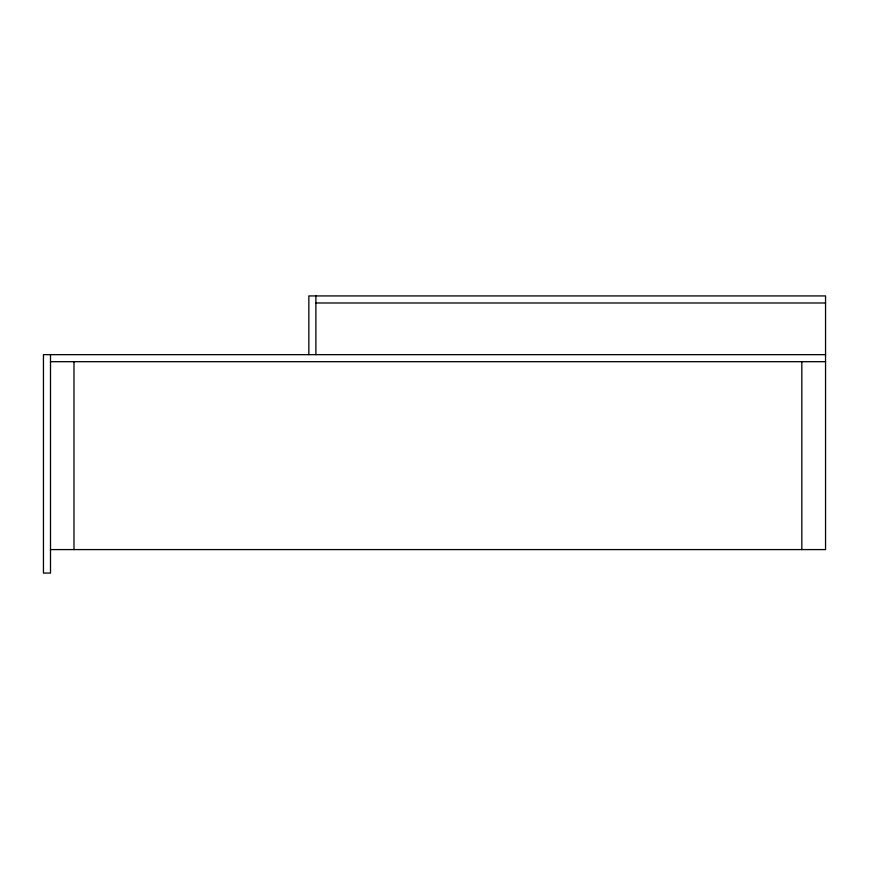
<?xml version="1.0" encoding="UTF-8"?>
<svg xmlns="http://www.w3.org/2000/svg" width="869" height="869" viewBox="0 0 869 869"><rect width="100%" height="100%" fill="white"/><g stroke="black" fill="none" stroke-linecap="round" stroke-linejoin="round"><path stroke-width="1.3" d="M315.892 302.977L825.55 302.977M825.55 354.65L43.45 354.65L43.45 573.073L50.5 573.073L50.5 354.65M50.5 361.689L825.55 361.689M50.5 549.588L825.55 549.588L825.55 295.927L308.843 295.927L308.843 354.65M801.826 361.689L801.826 549.588M315.892 295.927L315.892 354.65M73.984 361.689L73.984 549.588"/></g></svg>
